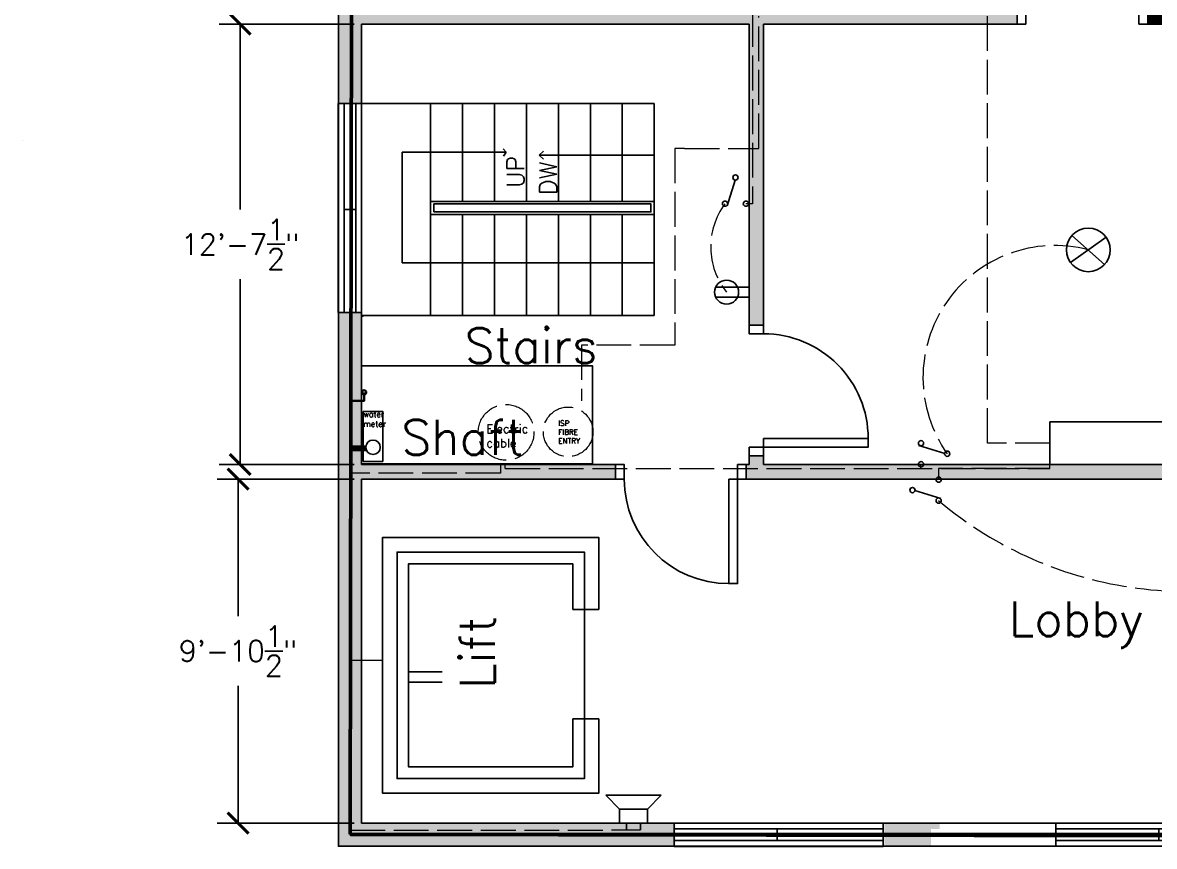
# Model space of a CAD drawing. Header units: inches. Extents: x 527 to 1250, y 344 to 878.
# Drawn here: x 526.7 to 916.4, y 343.8 to 627.3 of the extents above; entities that cross this region are included whole.
import ezdxf
from ezdxf import colors
from ezdxf.entities.mleader import LeaderData, LeaderLine
from ezdxf.math import Vec2, Vec3

# ---------------------------------------------------------------- set-up
doc = ezdxf.new("R2010")
doc.units = ezdxf.units.IN
doc.header["$MEASUREMENT"] = 0
doc.linetypes.add('ACAD_ISO02W100', pattern=[15, 12, -3])
for name, color, linetype in [('Blocks', 130, 'Continuous'), ('Dimensions', 1, 'Continuous'), ('Door', 6, 'Continuous'), ('Hatches', 3, 'Continuous'), ('Text', 2, 'Continuous'), ('water', 140, 'Continuous'), ('Window', 170, 'Continuous')]:
    doc.layers.add(name, color=color, linetype=linetype)
for name, color, linetype, lineweight in [('Electrical', 30, 'ACAD_ISO02W100', 20), ('Internet', 190, 'ACAD_ISO02W100', 20), ('Soil pipe', 15, 'Continuous', 20)]:
    doc.layers.add(name, color=color, linetype=linetype, lineweight=lineweight)
doc.styles.get("Standard").update_dxf_attribs({"font": 'simplex.shx'})
doc.dimstyles.new('Dim', dxfattribs={"dimscale": 40, "dimtxt": 0.18, "dimasz": 0.18, "dimexe": 0.18, "dimexo": 0.0625, "dimgap": 0.09, "dimtad": 0, "dimtih": 1, "dimtoh": 1, "dimzin": 0, "dimdsep": 46, "dimlunit": 4, "dimtxsty": 'Standard', "dimblk": 'ARCHTICK', "dimcen": 0.09, "dimadec": 0, "dimazin": 0, "dimtfac": 1, "dimtofl": 0, "dimtmove": 0, "dimatfit": 3, "dimfxl": 1, "dimtolj": 1, "dimtzin": 0, "dimarcsym": 0})

# ---------------------------------------------------------------- blocks, each defined once
blk = doc.blocks.new('Door 1')
at = {"layer": 'Door'}
for points in [[(-6, 6), (-3, 6), (-3, 42), (-6, 42)], [(-6, 6), (-3, 6), (-3, 42), (-6, 42)], [(-6, 6), (-3, 6), (-3, 42), (-6, 42)], [(-45, 0.99), (-42, 0.99), (-42, 6), (-45, 6)], [(-3, 1), (0, 1), (0, 6), (-3, 6)]]:
    blk.add_lwpolyline(points, close=True, dxfattribs=at)
blk.add_arc((-6, 6), 36, 90, 180, dxfattribs=at)
blk.add_arc((-6, 6), 36, 90, 180, dxfattribs=at)
blk.add_arc((-6, 6), 36, 90, 180, dxfattribs=at)
blk = doc.blocks.new('Window 1')
at = {"layer": 'Window'}
for p, q in [((0, 7.99), (-72, 7.99)), ((-72, 7.99), (-72, 0)), ((0, 0), (0, 7.99)), ((0, 0), (0, 7.82)), ((0, 6), (-72, 6)), ((-36.5, 6), (-36.5, 2)), ((-72, 2), (0, 2)), ((-72, 0), (0, 0))]:
    blk.add_line(p, q, dxfattribs=at)
blk = doc.blocks.new('_ArchTick')
at = {"color": 0, "linetype": 'ByBlock', "const_width": 0.15}
blk.add_lwpolyline([(-0.5, -0.5), (0.5, 0.5)], dxfattribs=at)
blk = doc.blocks.new('*D35')
at = {"layer": 'Defpoints', "color": 0, "transparency": 16777216}
for p in [(643.37, 626.82), (601.56, 475.2), (643.37, 475.2)]:
    blk.add_point(p, dxfattribs=at)
at = {"layer": 'Dimensions', "color": 0, "lineweight": -2, "transparency": 16777216}
for p, q in [((640.87, 626.82), (594.36, 626.82)), ((601.56, 626.82), (601.56, 563.01)), ((601.56, 475.2), (601.56, 539.01)), ((640.87, 475.2), (594.36, 475.2))]:
    blk.add_line(p, q, dxfattribs=at)
at = {"layer": 'Dimensions', "color": 0, "lineweight": -2, "transparency": 16777216, "xscale": 7.199999999999999, "yscale": 7.199999999999999, "zscale": 7.199999999999999}
for p, rotation in [((601.56, 626.82), 90), ((601.56, 475.2), 270)]:
    blk.add_blockref('_ArchTick', p, dxfattribs=dict(at, rotation=rotation))
at = {"layer": 'Dimensions', "color": 0, "transparency": 16777216, "insert": (601.56, 551.01), "char_height": 7.2, "attachment_point": 5}
blk.add_mtext('\\A1;12\'-7{\\H1x;\\S1/2;}"', dxfattribs=at)
blk = doc.blocks.new('*D36')
at = {"layer": 'Defpoints', "color": 0, "transparency": 16777216}
for p in [(643.37, 470.2), (600.84, 351.78), (643.37, 351.78)]:
    blk.add_point(p, dxfattribs=at)
at = {"layer": 'Dimensions', "color": 0, "lineweight": -2, "transparency": 16777216}
for p, q in [((640.87, 470.2), (593.64, 470.2)), ((600.84, 470.2), (600.84, 422.99)), ((600.84, 351.78), (600.84, 398.99)), ((640.87, 351.78), (593.64, 351.78))]:
    blk.add_line(p, q, dxfattribs=at)
at = {"layer": 'Dimensions', "color": 0, "lineweight": -2, "transparency": 16777216, "xscale": 7.199999999999999, "yscale": 7.199999999999999, "zscale": 7.199999999999999}
for p, rotation in [((600.84, 470.2), 90), ((600.84, 351.78), 270)]:
    blk.add_blockref('_ArchTick', p, dxfattribs=dict(at, rotation=rotation))
at = {"layer": 'Dimensions', "color": 0, "transparency": 16777216, "insert": (600.84, 410.99), "char_height": 7.2, "attachment_point": 5}
blk.add_mtext('\\A1;9\'-10{\\H1x;\\S1/2;}"', dxfattribs=at)
blk = doc.blocks.new('Speaker')
at = {"color": 7}
for p, q in [((0.25, 0.15), (0.15, 0.05)), ((0.25, -0.25), (0.25, 0.15)), ((0, 0), (0.05, 0)), ((0.05, 0.05), (0.05, -0.15)), ((0.15, 0.05), (0.05, 0.05)), ((0.15, -0.15), (0.15, 0.05)), ((0, -0.1), (0.05, -0.1)), ((0.05, -0.15), (0.15, -0.15)), ((0.15, -0.15), (0.25, -0.25))]:
    blk.add_line(p, q, dxfattribs=at)
blk = doc.blocks.new('Switch - SPDT')
at = {"color": 7}
blk.add_line((0.024244, -0.003069), (0.27184, -0.078931), dxfattribs=at)
for centre in [(0.25, 0.1), (0, 0), (0.25, -0.1)]:
    blk.add_circle(centre, 0.025, dxfattribs=at)

msp = doc.modelspace()

# ---------------------------------------------------------------- hatches: boundary and pattern name
h = msp.add_hatch()
h.set_pattern_fill('AR-PARQ1', color=256)
h.paths.add_polyline_path([(875.773, 875.448), (731.088, 875.448), (731.088, 831.78), (738.088, 831.78), (738.088, 864.776), (741.088, 864.776, -0.3899537), (776.962, 831.78), (782.234, 831.78), (782.77, 832.398, -0.2174421), (782.262, 833.511, -1), (785.208, 833.511, -0.6427886), (782.77, 832.398), (782.234, 831.78), (875.773, 831.78)])
h.paths.add_polyline_path([(799.787, 834.167), (826.558, 847.464, -0.1157668), (825.774, 850.807, -1), (840.805, 850.807, -0.7924892), (826.558, 847.464), (799.787, 834.167, -0.1157668), (799.941, 833.511, -1), (796.995, 833.511, -0.7924892)], flags=16)
h.paths.add_polyline_path([(1111.09, 873.433), (964.43, 873.433), (964.43, 831.78), (1037.463, 831.78, -0.1149744), (1037.58, 832.281), (1018.009, 841.927, -0.7937631), (1003.752, 845.249, -1), (1018.783, 845.249, -0.1149744), (1018.009, 841.927), (1037.58, 832.281, -0.7937631), (1039.732, 831.78), (1042.148, 831.78), (1048.81, 831.78, -1), (1051.08, 831.78), (1060.27, 831.78, -0.3898823), (1096.144, 864.767), (1099.144, 864.767), (1099.144, 831.78), (1111.09, 831.78)])
h.paths.add_polyline_path([(1249.039, 587.836), (1202.373, 587.836), (1202.373, 516.836), (1202.373, 508.85, -0.3087965), (1202.993, 508.426), (1224.44, 516.813, -0.0927583), (1223.932, 519.531, -1), (1238.963, 519.531, -0.8302309), (1224.44, 516.813), (1202.993, 508.426, -0.5281214), (1202.373, 507.518), (1202.373, 502.188, -0.4142136), (1203.039, 501.522, -0.4142136), (1202.373, 500.856), (1202.373, 490.567, -0.3895592), (1235.32, 454.696), (1235.32, 451.696), (1202.373, 451.696), (1202.373, 436.924), (1249.039, 436.924)])
at = {"layer": 'Hatches'}
h = msp.add_hatch(color=256, dxfattribs=at)
h.dxf.hatch_style = 1
h.paths.add_polyline_path([(797.607, 831.78), (635.373, 831.78), (635.373, 810.203), (643.373, 810.203), (643.373, 823.78), (730.088, 823.78), (730.088, 822.944), (735.088, 822.944), (735.088, 823.78), (776.829, 823.78), (797.607, 823.78)])
h.paths.add_polyline_path([(869.079, 631.82), (781.829, 631.82), (781.829, 799.335), (776.829, 799.335), (776.829, 753.798), (775.837, 753.798), (775.837, 748.802), (776.829, 748.802), (776.829, 631.82), (643.373, 631.82), (643.373, 656.531), (635.373, 656.531), (635.373, 599.49), (643.373, 599.49), (643.373, 626.82), (776.829, 626.82), (776.829, 523.202), (781.829, 523.202), (781.829, 626.82), (869.079, 626.82)])
h = msp.add_hatch(dxfattribs=at)
h.set_pattern_fill('ANSI31', color=256)
h.paths.add_polyline_path([(730.837, 753.87), (733.837, 753.866), (735.088, 753.866), (735.088, 777.944), (730.088, 777.944), (730.088, 753.802), (643.373, 753.802), (643.373, 767.762), (635.373, 767.762), (635.373, 728.531), (643.373, 728.531), (643.373, 748.802), (730.837, 748.861)])
h.paths.add_polyline_path([(920.545, 823.78), (970.148, 823.78), (970.148, 831.78), (869.607, 831.78), (869.607, 823.78), (915.545, 823.78), (915.545, 782.285), (915.545, 631.82), (914.079, 631.82), (914.079, 626.82), (920.545, 626.82), (920.545, 632.82)])
h = msp.add_hatch(color=256, dxfattribs=at)
h.dxf.hatch_style = 1
h.paths.add_polyline_path([(643.373, 527.49), (635.373, 527.49), (635.373, 343.78), (751.39, 343.78), (751.39, 351.78), (643.373, 351.78), (643.373, 470.202), (730.837, 470.202), (730.837, 475.202), (643.373, 475.202)])
h.paths.add_polyline_path([(997.442, 474.72), (1131.158, 474.72), (1133.869, 474.72), (1133.869, 477.252), (1138.866, 477.252), (1138.866, 474.72), (1175.541, 474.72), (1175.541, 479.72), (997.442, 479.72), (997.442, 578.126), (992.442, 578.126), (992.442, 475.202), (781.829, 475.202), (781.829, 478.202), (776.829, 478.202), (776.829, 475.202), (775.837, 475.202), (775.837, 470.202), (992.442, 470.202), (992.442, 351.78), (920.442, 351.78), (920.442, 349.768), (923.442, 349.768), (923.442, 343.78), (1016.991, 343.78), (1016.991, 351.78), (997.442, 351.78), (997.442, 470.202)])
h.paths.add_polyline_path([(839.442, 349.768), (842.442, 349.768), (842.442, 351.78), (823.39, 351.78), (823.39, 343.78), (839.442, 343.78)], flags=17)

# ---------------------------------------------------------------- linework, layer by layer
for p, q in [((643.373, 626.82), (776.829, 626.82)), ((776.829, 626.82), (776.829, 520.202)), ((781.829, 626.82), (781.829, 520.202)), ((781.829, 626.82), (872.079, 626.82)), ((781.829, 626.813), (872.079, 626.813)), ((911.079, 626.82), (920.545, 626.82)), ((911.079, 626.82), (923.545, 626.82)), ((776.829, 481.202), (776.829, 475.202)), ((781.829, 481.202), (781.829, 475.202)), ((643.373, 475.202), (733.837, 475.202)), ((772.837, 475.202), (776.829, 475.202)), ((781.829, 475.202), (992.442, 475.202)), ((643.373, 351.78), (643.373, 470.202)), ((643.373, 470.202), (733.837, 470.202)), ((769.837, 470.202), (992.442, 470.202)), ((643.373, 351.78), (643.373, 351.78))]:
    msp.add_line(p, q)
for points in [[(741.088, 831.78), (635.373, 831.78), (635.373, 343.78), (954.443, 343.78)], [(741.088, 831.78), (635.373, 831.78), (635.373, 343.78), (954.443, 343.78)], [(643.373, 626.82), (643.373, 475.202)], [(643.373, 470.202), (643.373, 351.78), (930.656, 351.78)]]:
    msp.add_lwpolyline(points)
for points in [[(643.373, 509.125), (722.912, 509.125), (722.912, 475.464), (643.373, 475.464)], [(880.437, 489.891), (960.043, 489.891), (960.043, 475.202), (880.437, 475.202)]]:
    msp.add_lwpolyline(points, close=True)
at = {"layer": 'Blocks'}
for p, q in [((643.373, 599.49), (643.373, 526.482)), ((643.373, 599.49), (744.163, 599.49)), ((667.163, 526.482), (667.163, 599.49)), ((678.163, 565.728), (678.163, 599.49)), ((689.163, 565.728), (689.163, 599.49)), ((700.163, 565.728), (700.163, 599.49)), ((711.163, 565.728), (711.163, 599.49)), ((722.163, 565.728), (722.163, 599.49)), ((733.163, 565.728), (733.163, 599.49)), ((744.163, 526.482), (744.163, 599.49)), ((744.163, 599.49), (744.163, 581.742)), ((657.375, 544.617), (657.375, 582.691)), ((657.375, 582.691), (693.137, 582.691)), ((693.137, 582.691), (692.153, 583.886)), ((693.137, 582.691), (692.206, 581.392)), ((692.206, 581.392), (692.206, 581.392)), ((704.495, 581.742), (706.049, 583.043)), ((744.163, 581.742), (704.495, 581.742)), ((704.495, 581.742), (706.049, 580.275)), ((667.163, 565.728), (744.163, 565.728)), ((667.163, 561.281), (744.163, 561.281)), ((678.163, 526.482), (678.163, 561.281)), ((689.163, 526.482), (689.163, 561.281)), ((700.163, 526.482), (700.163, 561.281)), ((711.163, 526.482), (711.163, 561.281)), ((722.163, 526.482), (722.163, 561.281)), ((733.163, 526.482), (733.163, 561.281)), ((899.759, 553.455), (887.475, 544.792)), ((888.011, 554.088), (899.232, 544.086)), ((744.163, 544.617), (657.375, 544.617)), ((765.309, 536.269), (777.011, 536.269)), ((765.321, 532.805), (777.095, 532.805)), ((643.373, 526.482), (744.163, 526.482)), ((643.373, 526.482), (667.163, 526.482)), ((720.085, 445.051), (720.085, 425.346)), ((716.085, 425.346), (720.085, 425.346)), ((720.085, 425.346), (725.085, 425.346)), ((720.085, 387.62), (720.085, 425.346)), ((671.159, 403.798), (659.385, 403.798)), ((671.171, 400.333), (659.469, 400.333)), ((716.085, 387.62), (720.085, 387.62)), ((720.085, 367.104), (720.085, 387.62)), ((720.085, 387.62), (725.085, 387.62))]:
    msp.add_line(p, q, dxfattribs=at)
msp.add_lwpolyline([(668.314, 562.153), (668.314, 564.913), (742.993, 564.913), (742.993, 562.153)], close=True, dxfattribs=at)
for points in [[(725.085, 387.62), (725.085, 362.104), (650.576, 362.104), (650.576, 450.051), (725.085, 450.051), (725.085, 425.346)], [(720.085, 387.62), (720.085, 367.104), (655.576, 367.104), (655.576, 445.051), (720.085, 445.051), (720.085, 425.346)], [(716.085, 387.62), (716.085, 371.104), (659.576, 371.104), (659.576, 441.051), (716.085, 441.051), (716.085, 425.346)]]:
    msp.add_lwpolyline(points, dxfattribs=at)
for centre, radius in [((893.633, 549.101), 7.516), ((769.079, 534.549), 4.144)]:
    msp.add_circle(centre, radius, dxfattribs=at)
at = {"layer": 'Electrical'}
for p, q in [((778.002, 630.966), (778.002, 564.983)), ((858.876, 482.582), (858.876, 630.966)), ((778.002, 564.983), (775.732, 565)), ((880.437, 489.891), (880.437, 482.582)), ((880.437, 482.582), (858.876, 482.582)), ((691.191, 475.464), (691.191, 472.264)), ((692.84, 473.83), (692.84, 475.464)), ((691.191, 472.264), (639.449, 472.264)), ((639.449, 472.264), (639.449, 407.901)), ((692.84, 473.83), (880.437, 473.83)), ((836.008, 473.83), (836.008, 475.202)), ((880.437, 473.83), (842.025, 473.83)), ((842.025, 473.83), (842.025, 470.202)), ((880.437, 473.83), (880.437, 475.202)), ((639.449, 407.901), (650.576, 407.901)), ((639.449, 407.901), (639.449, 349.349)), ((639.449, 349.349), (739.415, 349.387))]:
    msp.add_line(p, q, dxfattribs=at)
msp.add_circle((693.145, 486.273), 9.596, dxfattribs=at)
for centre, radius, start, end in [((788.516, 550.138), 24.916, 143.38315, 218.73132), ((882.111, 505.169), 45.416, 75.35057, 215.3089), ((927.783, 564.58), 133.063, 229.90662, 295.17418)]:
    msp.add_arc(centre, radius, start, end, dxfattribs=at)
at = {"layer": 'Internet'}
for p, q in [((754.585, 584.057), (751.239, 584.057)), ((751.239, 584.057), (751.239, 516.307)), ((751.239, 516.307), (719.068, 516.307)), ((719.068, 516.307), (719.068, 497.084))]:
    msp.add_line(p, q, dxfattribs=at)
msp.add_lwpolyline([(754.585, 584.057), (780.164, 584.057), (780.164, 629.609)], dxfattribs=at)
msp.add_lwpolyline([(526.656, 586.76), (526.656, 586.76), (526.656, 586.76), (526.656, 586.76)], close=True, dxfattribs=at)
msp.add_circle((714.511, 486.46), 8.541, dxfattribs=at)
at = {"layer": 'Soil pipe', "lineweight": 35}
for p, q in [((639.786, 828.346), (639.526, 494.02)), ((639.526, 494.02), (639.526, 347.618)), ((639.526, 347.618), (1183.8, 346.697))]:
    msp.add_line(p, q, dxfattribs=at)
msp.add_lwpolyline([(644.226, 499.967), (644.226, 497.088), (639.529, 497.088)], dxfattribs=at)
msp.add_circle((644.219, 500.031), 0.742, dxfattribs=at)
at = {"layer": 'water', "lineweight": 53}
msp.add_line((639.448, 347.968), (640.121, 827.473), dxfattribs=at)
at = {"layer": 'water', "lineweight": 50}
for p, q in [((639.633, 480.391), (644.953, 480.391)), ((644.838, 481.137), (639.634, 481.137))]:
    msp.add_line(p, q, dxfattribs=at)
at = {"layer": 'water'}
for p, q in [((647.328, 481.137), (647.328, 481.137)), ((647.328, 481.137), (647.328, 481.137)), ((649.818, 481.137), (649.818, 481.137)), ((649.818, 481.137), (649.818, 481.137)), ((639.448, 475.202), (639.448, 475.202))]:
    msp.add_line(p, q, dxfattribs=at)
msp.add_lwpolyline([(643.966, 493.513), (650.658, 493.513), (650.658, 476.255), (643.966, 476.255)], close=True, dxfattribs=at)
at = {"layer": 'water', "lineweight": 50}
msp.add_lwpolyline([(639.448, 347.968), (1173.762, 347.968), (1198.145, 347.968)], dxfattribs=at)
at = {"layer": 'water'}
msp.add_circle((647.328, 481.137), 2.49, dxfattribs=at)

# ---------------------------------------------------------------- block references
for p in [(823.042, 343.751), (954.443, 343.78)]:
    msp.add_blockref('Window 1', p)
at = {"layer": 'Blocks'}
for name, p, xscale, yscale, zscale, rotation in [('Switch - SPDT', (772.125, 574.018), 36.07340495652518, 36.07340495652518, 36.07340495652518, 270), ('Switch - SPDT', (845.049, 478.92), 36.07340495652518, 36.07340495652518, 36.07340495652518, 180), ('Speaker', (734.629, 349.387), 47.85869543498665, 47.85869543498665, 47.85869543498665, 90)]:
    msp.add_blockref(name, p, dxfattribs=dict(at, xscale=xscale, yscale=yscale, zscale=zscale, rotation=rotation))
at = {"layer": 'Blocks', "xscale": 36.07340495652518, "yscale": 36.07340495652518, "zscale": 36.07340495652518}
msp.add_blockref('Switch - SPDT', (833.067, 466.394), dxfattribs=at)
at = {"layer": 'Window'}
msp.add_blockref('Door 1', (914.079, 625.82), dxfattribs=at)
for name, p, rotation in [('Window 1', (643.36, 599.49), 90), ('Door 1', (775.825, 478.202), 270.0000000000009)]:
    msp.add_blockref(name, p, dxfattribs=dict(at, rotation=rotation))
at = {"layer": 'Window', "xscale": -1, "rotation": 180}
msp.add_blockref('Door 1', (775.837, 476.202), dxfattribs=at)

# ---------------------------------------------------------------- texts
at = {"layer": 'Electrical', "insert": (686.357, 488.972), "char_height": 2.9461, "attachment_point": 1}
msp.add_mtext_dynamic_manual_height_columns('Electric cable', width=12.83912, gutter_width=0.246, heights=[0], dxfattribs=at)
at = {"layer": 'Internet', "insert": (711.109, 490.312), "char_height": 1.82002, "attachment_point": 1}
msp.add_mtext_dynamic_manual_height_columns('ISP FIBRE ENTRY', width=4.20911, gutter_width=0.152, heights=[0], dxfattribs=at)
at = {"layer": 'Text', "attachment_point": 1, "rotation": 90}
for s, width, insert, char_height in [('UP', 72.30653, (693.382, 570.424), 6), ('DW', 82.50712, (704.587, 567.972), 6), ('Lift', 117.35656, (677.223, 398.01), 12)]:
    msp.add_mtext_dynamic_manual_height_columns(s, width=width, gutter_width=1, heights=[0], dxfattribs=dict(at, insert=insert, char_height=char_height))
at = {"layer": 'Text', "attachment_point": 1}
for s, width, insert, char_height in [('Stairs', 129.4647, (643.373, 526.482), 0.2), ('Stairs', 122.80195, (678.856, 522.133), 12), ('Shaft', 63.0777, (657.081, 490.535), 12), ('Lobby', 183.94289, (866.323, 428.103), 12)]:
    msp.add_mtext_dynamic_manual_height_columns(s, width=width, gutter_width=1, heights=[0], dxfattribs=dict(at, insert=insert, char_height=char_height))
at = {"layer": 'water', "insert": (643.966, 493.513), "char_height": 2, "attachment_point": 1}
msp.add_mtext_dynamic_manual_height_columns('water\\Pmeter', width=6.69174, gutter_width=1, heights=[0], dxfattribs=at)

# ---------------------------------------------------------------- dimensions: what is measured, and where the dimension line sits
at = {"layer": 'Dimensions'}
for base, p1, p2, picture, middle in [((601.556, 475.202), (643.373, 626.82), (643.373, 475.202), '*D35', (601.556, 551.011)), ((600.843, 351.78), (643.373, 470.202), (643.373, 351.78), '*D36', (600.843, 410.991))]:
    dim = msp.add_linear_dim(base=base, p1=p1, p2=p2, angle=90, dimstyle='Dim', dxfattribs=at)
    dim.commit()
    dim.dimension.update_dxf_attribs({"geometry": picture, "text_midpoint": middle, "dimtype": 160})

# ---------------------------------------------------------------- leaders
at = {"layer": 'Blocks'}
ml = msp.add_multileader_mtext('Standard', dxfattribs=at)
ml.set_content('', color=256)
ml.set_leader_properties()
ml.build(insert=Vec2(0, 0))
ml.multileader.update_dxf_attribs({"dogleg_length": 0.36, "arrow_head_size": 0.18})
ctx = ml.context
ctx.base_point, ctx.char_height, ctx.arrow_head_size, ctx.landing_gap_size, ctx.plane_origin, ctx.plane_x_axis, ctx.plane_y_axis = Vec3(744.163, 544.977), 0.18, 0.18, 0.09, Vec3(744.163, 526.482), Vec3(0, 1), Vec3(-1, 0)
notes = []
notes.append((ctx, [(0, (1, 1, 0), (744.163, 544.617), (0, 1), 0.36, [(0, [(744.163, 526.482)], 0, [])])]))
ctx.mtext.insert, ctx.mtext.text_direction, ctx.mtext.rotation, ctx.mtext.flow_direction = Vec3(744.073, 545.067), Vec3(0, 1), 1.5707963, 5
for ctx, leaders in notes:
    for number, flags, end, landing, length, lines in leaders:
        leader = LeaderData()
        leader.index, (leader.has_last_leader_line, leader.has_dogleg_vector, leader.attachment_direction) = number, flags
        leader.last_leader_point, leader.dogleg_vector, leader.dogleg_length = Vec3(end), Vec3(landing), length
        for number, points, colour, breaks in lines:
            line = LeaderLine()
            line.index, line.vertices, line.color, line.breaks = number, Vec3.list(points), colors.encode_raw_color(colour), breaks
            leader.lines.append(line)
        ctx.leaders.append(leader)

doc.saveas('drawing.dxf')
